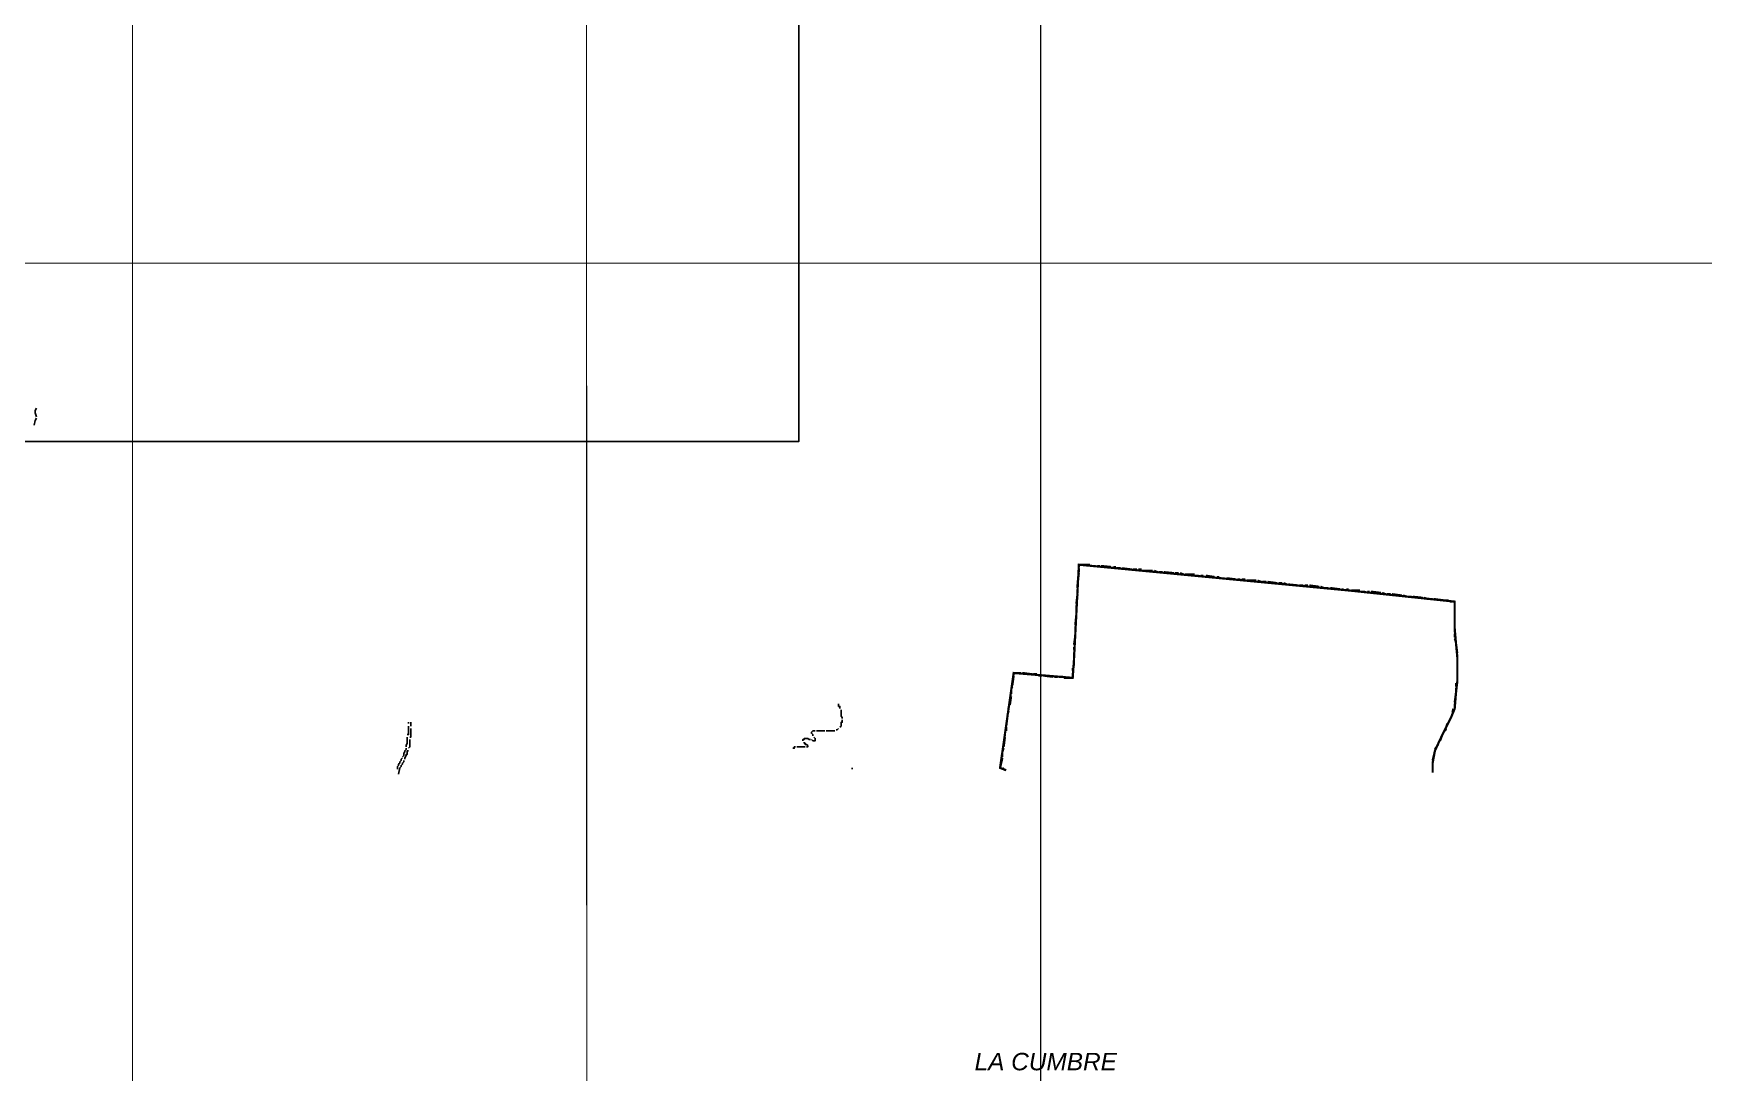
# Model space of a CAD drawing. Header units: millimetres. Extents: x -3588 to 75209, y -3737 to 38254.
# Drawn here: x 28660 to 30497, y 17269 to 18412 of the extents above; entities that cross this region are included whole.
import ezdxf

# ---------------------------------------------------------------- set-up
doc = ezdxf.new("R2010")
doc.units = ezdxf.units.MM
doc.layers.add('P', color=253, linetype='Continuous')
doc.layers.add('T', color=7, linetype='Continuous')

msp = doc.modelspace()

# ---------------------------------------------------------------- linework, layer by layer
msp.add_lwpolyline([(27912.41, 18777.795), (29501.621, 18777.795), (29501.621, 17962.799), (27912.41, 17962.799)], close=True)
at = {"layer": 'P'}
for points, const_width in [([(28768.994, 12280.704), (28768.936, 21351.627)], 1.2), ([(29269.39, 12259.443), (29267.793, 21353.783)], 1.2), ([(29767.607, 12020.295), (29767.607, 21346.523)], 1.2), ([(29729.79, 17601.414), (29723.004, 17603.942), (29737.968, 17708.399), (29802.895, 17703.037), (29804.303, 17723.362), (29809.665, 17827.514), (30107.766, 17799.012), (30222.944, 17786.865), (30222.944, 17757.226), (30224.353, 17740.854), (30225.761, 17725.891), (30225.761, 17709.807), (30225.761, 17704.158)], 2.417), ([(29729.79, 17601.414), (29723.004, 17603.942), (29737.968, 17708.399), (29802.895, 17703.037), (29804.303, 17723.362), (29809.665, 17827.514), (30107.766, 17799.012), (30222.944, 17786.865), (30222.944, 17757.226), (30224.353, 17740.854), (30225.761, 17725.891), (30225.761, 17709.807), (30225.761, 17698.796), (30224.353, 17686.666), (30222.944, 17669.158), (30218.992, 17659.555), (30209.389, 17640.639), (30201.211, 17622.859), (30198.667, 17609.304), (30198.667, 17598.581)], 1.2), ([(29808.256, 17807.19), (29809.665, 17818.2)], 2.417), ([(29809.665, 17824.986), (29809.665, 17827.514)], 2.417), ([(29809.665, 17819.336), (29809.665, 17823.561)], 2.417), ([(29812.497, 17827.514), (29821.811, 17827.514)], 2.417), ([(29824.628, 17826.106), (29827.173, 17826.106)], 2.417), ([(29829.989, 17826.106), (29832.822, 17826.106)], 2.417), ([(29833.942, 17826.106), (29844.953, 17824.986)], 2.417), ([(29847.497, 17824.986), (29850.314, 17824.986)], 2.417), ([(29851.738, 17823.561), (29855.691, 17823.561)], 2.417), ([(29857.1, 17823.561), (29868.11, 17822.153)], 2.417), ([(29869.23, 17822.153), (29873.471, 17822.153)], 2.417), ([(29874.88, 17822.153), (29878.833, 17822.153)], 2.417), ([(29880.241, 17820.745), (29890.963, 17820.745)], 2.417), ([(29892.388, 17820.745), (29896.341, 17819.336)], 2.417), ([(29897.749, 17819.336), (29901.974, 17819.336)], 2.417), ([(29903.11, 17819.336), (29914.121, 17818.2)], 2.417), ([(29915.529, 17818.2), (29919.482, 17818.2)], 2.417), ([(29920.89, 17818.2), (29924.843, 17816.792)], 2.417), ([(29926.252, 17816.792), (29936.99, 17816.792)], 2.417), ([(29938.398, 17815.384), (29941.215, 17815.384)], 2.417), ([(29943.76, 17815.384), (29946.576, 17815.384)], 2.417), ([(29949.409, 17815.384), (29958.723, 17813.975)], 2.417), ([(29961.54, 17813.975), (29964.084, 17813.975)], 2.417), ([(29808.256, 17801.828), (29808.256, 17805.781)], 2.417), ([(29808.256, 17796.467), (29808.256, 17800.42)], 2.417), ([(29966.901, 17812.551), (29969.734, 17812.551)], 2.417), ([(29972.262, 17812.551), (29981.865, 17811.431)], 2.417), ([(29984.409, 17811.431), (29987.226, 17811.431)], 2.417), ([(29988.634, 17811.431), (29992.587, 17811.431)], 2.417), ([(29994.011, 17810.022), (30004.734, 17810.022)], 2.417), ([(30006.142, 17810.022), (30010.383, 17808.614)], 2.417), ([(30011.503, 17808.614), (30015.744, 17808.614)], 2.417), ([(30017.153, 17808.614), (30027.875, 17807.19)], 2.417), ([(30029.284, 17807.19), (30033.236, 17807.19)], 2.417), ([(30034.661, 17807.19), (30038.614, 17805.781)], 2.417), ([(30040.022, 17805.781), (30051.033, 17804.661)], 2.417), ([(30052.153, 17804.661), (30056.394, 17804.661)], 2.417), ([(30057.802, 17804.661), (30061.755, 17804.661)], 2.417), ([(30063.163, 17804.661), (30073.886, 17803.237)], 2.417), ([(30075.31, 17803.237), (30079.263, 17801.828)], 2.417), ([(30080.671, 17801.828), (30083.488, 17801.828)], 2.417), ([(30086.033, 17801.828), (30097.043, 17800.42)], 2.417), ([(30098.452, 17800.42), (30100.996, 17800.42)], 2.417), ([(30103.813, 17800.42), (30106.357, 17800.42)], 2.417), ([(30109.174, 17799.012), (30118.776, 17799.012)], 2.417), ([(30121.321, 17797.875), (30124.138, 17797.875)], 2.417), ([(30126.682, 17797.875), (30129.499, 17797.875)], 2.417), ([(30130.907, 17797.875), (30141.646, 17796.467)], 2.417), ([(30143.054, 17796.467), (30147.007, 17795.059)], 2.417), ([(29806.848, 17784.336), (29808.256, 17795.059)], 2.417), ([(29806.848, 17778.687), (29806.848, 17782.912)], 2.417), ([(29806.848, 17774.734), (29806.848, 17777.551)], 2.417), ([(30148.415, 17795.059), (30152.656, 17795.059)], 2.417), ([(30153.776, 17795.059), (30164.787, 17793.65)], 2.417), ([(30166.195, 17793.65), (30170.148, 17792.226)], 2.417), ([(30171.557, 17792.226), (30175.509, 17792.226)], 2.417), ([(30176.934, 17792.226), (30187.656, 17791.106)], 2.417), ([(30189.065, 17791.106), (30193.306, 17789.698)], 2.417), ([(30194.426, 17789.698), (30198.667, 17789.698)], 2.417), ([(30200.075, 17789.698), (30210.798, 17788.289)], 2.417), ([(30212.206, 17788.289), (30216.159, 17788.289)], 2.417), ([(30217.583, 17786.865), (30220.4, 17786.865)], 2.417), ([(30222.944, 17786.865), (30222.944, 17776.142)], 2.417), ([(29805.712, 17761.179), (29806.848, 17771.901)], 2.417), ([(29805.712, 17757.226), (29805.712, 17759.771)], 2.417), ([(30222.944, 17774.734), (30222.944, 17770.781)], 2.417), ([(30222.944, 17769.373), (30222.944, 17765.132)], 2.417), ([(30222.944, 17764.012), (30222.944, 17757.226), (30222.944, 17753.001)], 2.417), ([(29804.303, 17739.446), (29805.712, 17749.048)], 2.417), ([(29805.712, 17751.577), (29805.712, 17754.409)], 2.417), ([(30222.944, 17751.577), (30222.944, 17747.64)], 2.417), ([(30222.944, 17746.215), (30224.353, 17742.263)], 2.417), ([(30224.353, 17740.854), (30225.761, 17730.132)], 2.417), ([(29804.303, 17734.085), (29804.303, 17736.901)], 2.417), ([(29804.303, 17728.723), (29804.303, 17731.252)], 2.417), ([(29804.303, 17716.577), (29804.303, 17723.362), (29804.303, 17725.891)], 2.417), ([(30225.761, 17728.723), (30225.761, 17725.891)], 2.417), ([(30225.761, 17723.362), (30225.761, 17720.53)], 2.417), ([(29736.56, 17694.844), (29737.968, 17705.566)], 2.417), ([(29737.968, 17706.99), (29737.968, 17708.399), (29740.513, 17708.399)], 2.417), ([(29741.921, 17708.399), (29745.874, 17708.399)], 2.417), ([(29747.282, 17708.399), (29758.293, 17706.99)], 2.417), ([(29759.429, 17706.99), (29763.654, 17706.99)], 2.417), ([(29765.062, 17705.566), (29769.015, 17705.566)], 2.417), ([(29770.44, 17705.566), (29781.162, 17704.158)], 2.417), ([(29782.57, 17704.158), (29786.523, 17704.158)], 2.417), ([(29787.932, 17704.158), (29792.173, 17704.158)], 2.417), ([(29793.293, 17703.037), (29802.895, 17703.037), (29802.895, 17704.158)], 2.417), ([(29802.895, 17710.927), (29802.895, 17713.76)], 2.417), ([(29802.895, 17705.566), (29802.895, 17708.399)], 2.417), ([(30225.761, 17704.158), (30225.761, 17698.796), (30224.353, 17686.666), (30222.944, 17669.158), (30218.992, 17659.555), (30209.389, 17640.639), (30201.211, 17622.859), (30198.667, 17609.304), (30198.667, 17598.581)], 2.417), ([(30225.761, 17717.713), (30225.761, 17709.807)], 2.417), ([(30225.761, 17709.807), (30225.761, 17698.796)], 2.417), ([(29735.151, 17690.603), (29736.56, 17693.435)], 2.417), ([(29735.151, 17685.241), (29735.151, 17688.074)], 2.417), ([(30224.353, 17686.666), (30222.944, 17675.927)], 2.417), ([(30224.353, 17697.388), (30224.353, 17693.435)], 2.417), ([(30224.353, 17692.027), (30224.353, 17688.074)], 2.417), ([(29732.319, 17667.749), (29732.319, 17670.278)], 2.417), ([(29733.743, 17673.111), (29735.151, 17682.713)], 2.417), ([(30221.536, 17669.158), (30220.4, 17664.917)], 2.417), ([(30222.944, 17674.519), (30222.944, 17670.278)], 2.417), ([(29729.79, 17649.953), (29731.198, 17660.964)], 2.417), ([(29729.79, 17644.592), (29729.79, 17648.833)], 2.417), ([(29731.198, 17662.388), (29732.319, 17666.341)], 2.417), ([(30214.751, 17652.786), (30213.63, 17648.833)], 2.417), ([(30220.4, 17663.508), (30218.992, 17659.555), (30216.159, 17654.194)], 2.417), ([(29726.957, 17627.1), (29728.366, 17637.822)], 2.417), ([(29728.366, 17639.231), (29728.366, 17643.184)], 2.417), ([(30205.436, 17632.461), (30204.028, 17628.508)], 2.417), ([(30210.798, 17643.184), (30209.389, 17640.639), (30206.845, 17633.869)], 2.417), ([(30213.63, 17647.425), (30212.206, 17644.592)], 2.417), ([(29723.004, 17603.942), (29725.549, 17614.953)], 2.417), ([(29725.549, 17621.739), (29726.957, 17625.692)], 2.417), ([(29725.549, 17616.089), (29725.549, 17620.314)], 2.417), ([(30201.211, 17622.859), (30198.667, 17612.136)], 2.417), ([(30202.62, 17627.1), (30201.211, 17624.267)], 2.417), ([(29728.366, 17601.414), (29725.549, 17603.942)], 2.417), ([(30198.667, 17610.728), (30198.667, 17609.304), (30198.667, 17606.775)], 2.417), ([(30198.667, 17605.367), (30198.667, 17601.414)], 2.417)]:
    msp.add_lwpolyline(points, dxfattribs=dict(at, const_width=const_width))
at = {"layer": 'P', "color": 254, "const_width": 1.2}
msp.add_lwpolyline([(20504.468, 18159.154), (35705.098, 18159.154)], dxfattribs=at)
at = {"layer": 'P'}
for points in [[(28663.303, 17999.714), (28661.894, 17996.898), (28661.894, 17994.353), (28663.303, 17990.112)], [(28663.303, 17988.704), (28661.894, 17986.159), (28660.758, 17980.798)], [(29546.868, 17669.158), (29546.868, 17670.278), (29546.868, 17671.702), (29545.443, 17671.702), (29545.443, 17673.111), (29545.443, 17674.519)], [(29549.396, 17658.147), (29549.396, 17659.555), (29548.276, 17660.964), (29548.276, 17662.388), (29548.276, 17663.508), (29548.276, 17664.917), (29548.276, 17666.341), (29548.276, 17667.749)], [(29071.205, 17640.639), (29072.614, 17640.639), (29072.614, 17642.063), (29072.614, 17643.184), (29072.614, 17646.016), (29072.614, 17647.425), (29072.614, 17648.833), (29072.614, 17649.953)], [(29072.614, 17652.786), (29072.614, 17654.194)], [(29075.158, 17649.953), (29075.158, 17651.377), (29075.158, 17652.786), (29075.158, 17654.194)], [(29546.868, 17648.833), (29548.276, 17649.953), (29548.276, 17651.377), (29548.276, 17652.786), (29548.276, 17654.194), (29549.396, 17654.194), (29549.396, 17655.602), (29549.396, 17656.739)], [(29069.797, 17627.1), (29069.797, 17628.508), (29071.205, 17631.053), (29071.205, 17632.461), (29071.205, 17635.278), (29071.205, 17636.414), (29071.205, 17637.822)], [(29072.614, 17625.692), (29074.022, 17627.1), (29074.022, 17628.508), (29074.022, 17629.628), (29074.022, 17632.461), (29074.022, 17633.869), (29074.022, 17635.278)], [(29074.022, 17637.822), (29075.158, 17637.822), (29075.158, 17639.231), (29075.158, 17642.063), (29075.158, 17643.184), (29075.158, 17644.592), (29075.158, 17647.425)], [(29506.218, 17633.869), (29506.218, 17635.278), (29507.627, 17635.278), (29507.627, 17636.414), (29508.747, 17636.414), (29510.171, 17636.414), (29511.579, 17636.414), (29512.988, 17635.278), (29514.396, 17635.278)], [(29510.171, 17627.1), (29511.579, 17627.1), (29511.579, 17628.508), (29510.171, 17629.628), (29508.747, 17629.628), (29508.747, 17631.053), (29507.627, 17631.053), (29507.627, 17632.461)], [(29516.941, 17639.231), (29516.941, 17640.639), (29515.532, 17642.063), (29515.532, 17643.184), (29516.941, 17644.592), (29518.349, 17644.592), (29519.757, 17644.592)], [(29515.532, 17635.278), (29516.941, 17633.869), (29518.349, 17633.869), (29519.757, 17633.869), (29519.757, 17635.278), (29519.757, 17636.414), (29518.349, 17637.822)], [(29521.166, 17644.592), (29522.302, 17644.592), (29523.71, 17644.592), (29525.119, 17644.592), (29526.543, 17644.592), (29527.951, 17644.592), (29529.072, 17644.592), (29530.496, 17644.592)], [(29531.904, 17644.592), (29533.312, 17644.592), (29534.721, 17644.592), (29535.857, 17644.592), (29537.265, 17644.592), (29538.674, 17644.592), (29540.082, 17644.592), (29541.49, 17644.592)], [(29542.627, 17646.016), (29544.035, 17646.016), (29545.443, 17647.425)], [(29060.483, 17605.367), (29061.603, 17606.775), (29061.603, 17608.183), (29063.027, 17609.304), (29063.027, 17610.728), (29064.436, 17612.136), (29064.436, 17613.545), (29065.844, 17614.953)], [(29065.844, 17616.089), (29067.252, 17617.498), (29067.252, 17618.906), (29067.252, 17620.314), (29068.389, 17621.739), (29068.389, 17622.859), (29069.797, 17624.267), (29069.797, 17625.692)], [(29068.389, 17613.545), (29068.389, 17614.953), (29069.797, 17617.498), (29069.797, 17618.906), (29071.205, 17618.906), (29071.205, 17621.739), (29071.205, 17622.859), (29072.614, 17622.859)], [(29495.208, 17625.692), (29496.616, 17625.692), (29496.616, 17627.1), (29498.024, 17627.1)], [(29499.433, 17627.1), (29500.841, 17627.1), (29501.977, 17627.1), (29503.386, 17627.1), (29504.794, 17627.1), (29506.218, 17627.1), (29507.627, 17627.1), (29508.747, 17627.1)], [(29060.483, 17602.534), (29060.483, 17603.942), (29060.483, 17605.367)], [(29061.603, 17597.173), (29063.027, 17603.942)], [(29063.027, 17603.942), (29064.436, 17605.367), (29064.436, 17606.775), (29065.844, 17608.183), (29065.844, 17609.304), (29067.252, 17610.728), (29067.252, 17612.136)], [(29560.407, 17602.534), (29560.407, 17603.942)]]:
    msp.add_lwpolyline(points, dxfattribs=at)

# ---------------------------------------------------------------- texts
at = {"layer": 'T', "insert": (29694.982, 17290.606), "char_height": 19.20446, "attachment_point": 1}
msp.add_mtext('{\\fArial|b0|i1|c0|p18;LA CUMBRE}', dxfattribs=at)

doc.saveas('drawing.dxf')
